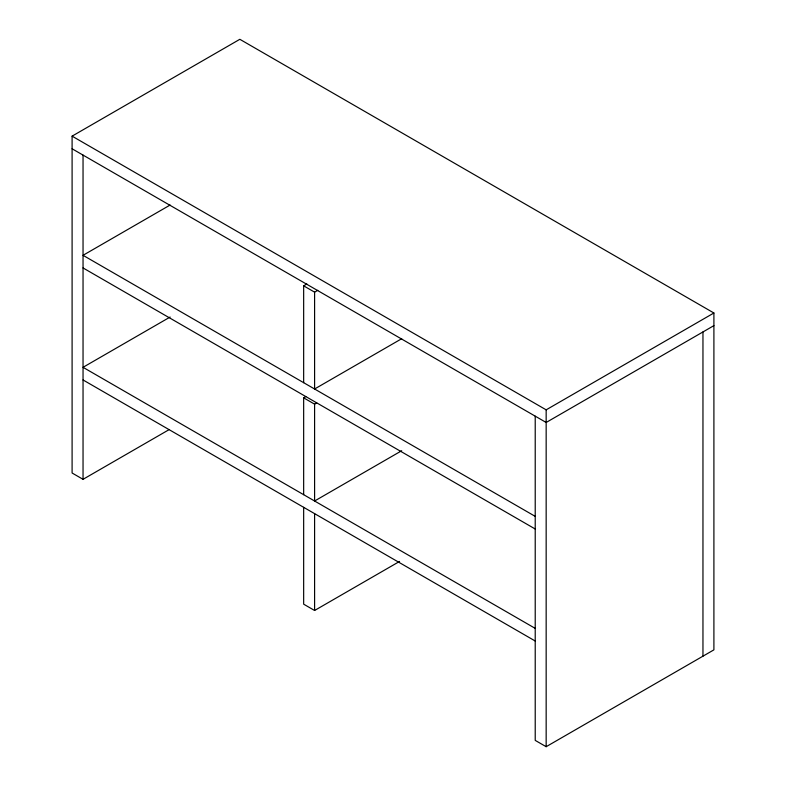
<?xml version="1.0" encoding="UTF-8"?>
<svg xmlns="http://www.w3.org/2000/svg" width="786" height="786" viewBox="0 0 786 786"><rect width="100%" height="100%" fill="white"/><g stroke="black" fill="none" stroke-linecap="round" stroke-linejoin="round"><path stroke-width="1.18" d="M168.862 429.775L83.041 479.322L72.096 473.005L72.096 136.145L239.838 39.3L713.904 312.995L713.904 649.855L546.162 746.7L535.217 740.383L535.217 416.158M170.13 205.028L83.041 255.312L535.217 516.373M170.13 317.033L83.041 367.317L535.217 628.378M303.661 382.684L303.661 285.839L306.845 283.992M303.661 285.839L314.596 292.156L317.78 290.309M401.695 338.717L314.596 389.001L314.596 292.156M303.661 494.689L303.661 397.844L305.783 396.616M303.661 397.844L314.596 404.161L316.719 402.933M401.695 450.722L314.596 501.006L314.596 404.161M72.096 136.145L546.162 409.84L713.904 312.995M713.904 325.63L546.162 422.475L72.096 148.78M303.661 507.324L303.661 604.169L314.596 610.486L399.563 561.43M83.041 267.938L535.217 529.007M83.041 379.952L535.217 641.012M702.959 331.947L702.959 656.172M546.162 409.84L546.162 746.7M314.596 513.641L314.596 610.486M83.041 155.097L83.041 479.322"/></g></svg>
